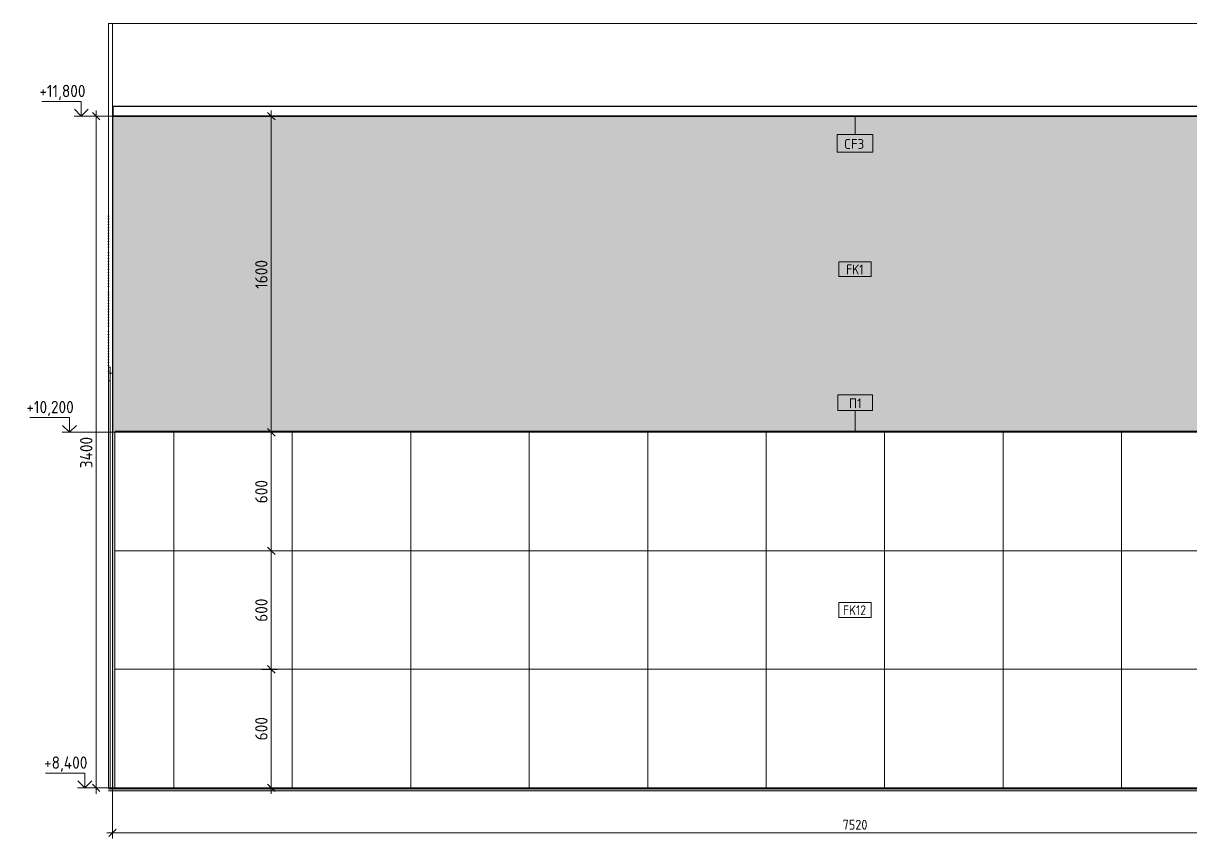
# Model space of a CAD drawing. Header units: millimetres. Extents: x 63201 to 101610, y -2505 to 12270.
# Drawn here: x 81027 to 86934, y 8143 to 12270 of the extents above; entities that cross this region are included whole.
import ezdxf

# ---------------------------------------------------------------- set-up
doc = ezdxf.new("R2010")
doc.units = ezdxf.units.MM
for name, color, linetype, lineweight in [('A-ANNO-DIMS', 7, 'Continuous', 9), ('A-ANNO-DIMS-25', 7, 'Continuous', 9), ('A-CLNG-IDEN', 7, 'Continuous', 9), ('A-DOOR-FRAM-1', 7, 'Continuous', 9), ('A-DOOR-FRAM-2', 7, 'Continuous', 18), ('A-FLOR', 7, 'Continuous', 9), ('A-FLOR-HRAL-IDEN', 7, 'Continuous', 9), ('A-WALL', 7, 'Continuous', 9), ('A-WALL-IDEN', 7, 'Continuous', 9), ('A-WALL-PATT', 7, 'Continuous', 9), ('G-ANNO-DIMS', 7, 'Continuous', 9), ('G-ANNO-DIMS-1', 7, 'Continuous', 20), ('I-WALL', 7, 'Continuous', 9), ('Ограждение', 7, 'Continuous', 9), ('Поручни', 7, 'Continuous', 9)]:
    doc.layers.add(name, color=color, linetype=linetype, lineweight=lineweight)
for name, color, linetype, lineweight, true_color in [('A-CLNG-FNSH-1', 7, 'Continuous', 30, 0x3c3c3c), ('A-FLOR-1', 7, 'Continuous', 9, 0x787878), ('A-FLOR-FNSH-1', 7, 'Continuous', 30, 0x3c3c3c), ('A-WALL-4', 7, 'Continuous', 40, 0x3c3c3c), ('A-WALL-FNSH-3', 7, 'Continuous', 30, 0x3c3c3c), ('I-WALL-1', 7, 'Continuous', 9, 0x787878)]:
    doc.layers.add(name, color=color, linetype=linetype, lineweight=lineweight, true_color=true_color)
doc.styles.add('GOST Common_5', font='GOST_Common.ttf', dxfattribs={"height": 50})
doc.styles.add('GOST Common_6', font='GOST_Common.ttf', dxfattribs={"width": 0.9, "height": 50})
doc.styles.add('ISOCPEUR_2', font='isocpeur.ttf', dxfattribs={"width": 0.9, "height": 62.5})
doc.styles.add('ISOCPEUR_3', font='isocpeur.ttf', dxfattribs={"width": 0.9, "height": 50})
doc.dimstyles.new('ISO-2_0_0_9К_Средний_округл2', dxfattribs={"dimscale": 304.8, "dimtxt": 49.799059, "dimasz": 0.123031, "dimexe": 0.098425, "dimexo": 0, "dimgap": 0, "dimtad": 1, "dimdec": 0, "dimrnd": 10, "dimzin": 0, "dimdsep": 46, "dimtxsty": 'ISOCPEUR_3', "dimblk1": 'OBLIQUE', "dimblk2": 'OBLIQUE', "dimsah": 1, "dimcen": 0.09, "dimdle": 0.098425, "dimazin": 0, "dimtfac": 1, "dimtdec": 4, "dimtix": 1, "dimtmove": 0, "dimatfit": 3, "dimfxl": 1, "dimtvp": 1, "dimtolj": 1, "dimtzin": 0, "dimarcsym": 2})
doc.dimstyles.new('ISO-2_5_0_9К_БОЛЬШОЙ_1', dxfattribs={"dimscale": 304.8, "dimtxt": 62.248823, "dimasz": 0.123031, "dimexe": 0.098425, "dimexo": 0.246063, "dimgap": 0, "dimtad": 1, "dimdec": 0, "dimrnd": 10, "dimzin": 0, "dimdsep": 46, "dimtxsty": 'ISOCPEUR_2', "dimblk1": 'OBLIQUE', "dimblk2": 'OBLIQUE', "dimsah": 1, "dimcen": 0.09, "dimdle": 0.098425, "dimazin": 0, "dimtfac": 1, "dimtdec": 4, "dimtix": 1, "dimtmove": 0, "dimatfit": 3, "dimfxl": 1, "dimtvp": 1, "dimtolj": 1, "dimtzin": 0, "dimarcsym": 2})

# ---------------------------------------------------------------- blocks, each defined once
blk = doc.blocks.new('110_Дверь_СКБ_1Ст_Внутренняя1 - Д-7_л__950x2100h_Туалет-21784696-Развертка 3_11-2')
at = {"layer": 'A-DOOR-FRAM-1'}
for p, q in [((-7680, 8400), (-7680, 10460)), ((-7680, 10460), (-7680, 8400)), ((-7672, 10460), (-7672, 8400))]:
    blk.add_line(p, q, dxfattribs=at)
at = {"layer": 'A-DOOR-FRAM-2'}
for p, q in [((-7672, 10530), (-7680, 10530)), ((-7680, 10530), (-7680, 10460)), ((-7672, 10460), (-7672, 10530)), ((-7680, 10500), (-7680.2, 10500)), ((-7680.2, 10460), (-7680, 10460)), ((-7680, 10460), (-7680, 10500)), ((-7680, 10460), (-7672, 10460))]:
    blk.add_line(p, q, dxfattribs=at)
blk = doc.blocks.new('Ограждение - Ограждение-30308452-Развертка 3_11-2')
at = {"layer": 'Ограждение'}
for points in [[(-7602.5, 10200), (-7602.5, 10206), (-7647.5, 10206), (-7647.5, 10200)], [(-4036.5, 10200), (-197.5, 10200), (-197.5, 10206), (-7602.5, 10206), (-7602.5, 10200), (-4052, 10200)], [(-197.5, 10200), (-152.5, 10200), (-152.5, 10206), (-197.5, 10206)]]:
    blk.add_hatch(color=256, dxfattribs=at).paths.add_polyline_path(points)
at = {"layer": 'Поручни'}
for p, q in [((-7647.5, 10206), (-7647.5, 10200)), ((-7602.5, 10206), (-7647.5, 10206)), ((-7647.5, 10200), (-7602.5, 10200)), ((-7602.5, 10206), (-197.5, 10206)), ((-7602.5, 10200), (-7602.5, 10206)), ((-7602.5, 10200), (-197.5, 10200)), ((-152.5, 10206), (-197.5, 10206)), ((-197.5, 10206), (-197.5, 10200)), ((-197.5, 10200), (-152.5, 10200)), ((-152.5, 10200), (-152.5, 10206))]:
    blk.add_line(p, q, dxfattribs=at)
blk = doc.blocks.new('Высотные отметки - Стрелка_Верх-17668718-Развертка 3_11-2')
at = {"layer": 'G-ANNO-DIMS'}
for p, q in [((-7818.3, 11875), (-8018.3, 11875)), ((-7818.3, 11800), (-7818.3, 11875)), ((-7780.4, 11800), (-7855.4, 11800))]:
    blk.add_line(p, q, dxfattribs=at)
at = {"layer": 'G-ANNO-DIMS-1'}
for q in [(-7853.7, 11835.4), (-7783, 11835.4)]:
    blk.add_line((-7818.3, 11800), q, dxfattribs=at)
blk = doc.blocks.new('DIMBLOCK15-Развертка 3_11-2')
at = {"layer": 'A-ANNO-DIMS-25'}
for p, q in [((81479.5, 10200), (81479.5, 8143)), ((81479.5, 8173), (81479.5, 10200)), ((88999.5, 10200), (88999.5, 8143)), ((88999.5, 8173), (88999.5, 10200)), ((81449.5, 8173), (89029.5, 8173))]:
    blk.add_line(p, q, dxfattribs=at)
at = {"layer": 'A-ANNO-DIMS-25', "lineweight": 20}
for p, q in [((81479.5, 8173), (81460.7, 8154.2)), ((81479.5, 8173), (81498.2, 8191.7)), ((88999.5, 8173), (88980.7, 8154.2)), ((88999.5, 8173), (89018.2, 8191.7))]:
    blk.add_line(p, q, dxfattribs=at)
at = {"layer": 'A-ANNO-DIMS-25', "color": 0, "insert": (85176.3, 8238.3), "char_height": 50, "width": 151.696, "attachment_point": 1, "line_spacing_factor": 1.149209, "style": 'ISOCPEUR_3'}
blk.add_mtext('7520', dxfattribs=at)
blk = doc.blocks.new('_Oblique')
at = {"color": 0, "linetype": 'ByBlock', "lineweight": -2}
blk.add_line((-0.5, -0.5), (0.5, 0.5), dxfattribs=at)
blk = doc.blocks.new('DIMBLOCK16-Развертка 3_11-2')
at = {"layer": 'A-ANNO-DIMS-25', "lineweight": 20}
for p, q in [((82283.3, 11800), (82264.6, 11818.8)), ((82283.3, 11800), (82302.1, 11781.2)), ((82283.3, 10200), (82264.6, 10218.8)), ((82283.3, 10200), (82302.1, 10181.2))]:
    blk.add_line(p, q, dxfattribs=at)
at = {"layer": 'A-ANNO-DIMS-25'}
for p, q in [((82283.3, 11830), (82283.3, 10170)), ((82234.8, 11800), (82313.3, 11800)), ((82283.3, 11800), (82234.8, 11800)), ((82234.8, 10200), (82313.3, 10200)), ((82283.3, 10200), (82234.8, 10200))]:
    blk.add_line(p, q, dxfattribs=at)
at = {"layer": 'A-ANNO-DIMS-25', "color": 0, "insert": (82201.7, 10926.4), "char_height": 62.5, "width": 176.691, "attachment_point": 1, "rotation": 90, "line_spacing_factor": 1.149209, "style": 'ISOCPEUR_2'}
blk.add_mtext('1600', dxfattribs=at)
blk = doc.blocks.new('DIMBLOCK17-Развертка 3_11-2')
at = {"layer": 'A-ANNO-DIMS-25', "lineweight": 20}
for p, q in [((82283.3, 10200), (82264.6, 10218.8)), ((82283.3, 10200), (82302.1, 10181.2)), ((82283.3, 9600), (82264.6, 9618.8)), ((82283.3, 9600), (82302.1, 9581.3))]:
    blk.add_line(p, q, dxfattribs=at)
at = {"layer": 'A-ANNO-DIMS-25'}
for p, q in [((82283.3, 10230), (82283.3, 9600)), ((82234.8, 10200), (82313.3, 10200)), ((82283.3, 10200), (82234.8, 10200)), ((82234.8, 9600), (82313.3, 9600)), ((82283.3, 9600), (82234.8, 9600))]:
    blk.add_line(p, q, dxfattribs=at)
at = {"layer": 'A-ANNO-DIMS-25', "color": 0, "insert": (82201.7, 9840.7), "char_height": 62.5, "width": 142.215, "attachment_point": 1, "rotation": 90, "line_spacing_factor": 1.149209, "style": 'ISOCPEUR_2'}
blk.add_mtext('600', dxfattribs=at)
blk = doc.blocks.new('DIMBLOCK18-Развертка 3_11-2')
at = {"layer": 'A-ANNO-DIMS-25'}
for p, q in [((82234.8, 9600), (82313.3, 9600)), ((82283.3, 9600), (82234.8, 9600)), ((82283.3, 9600), (82283.3, 8970)), ((82234.8, 9000), (82313.3, 9000)), ((82283.3, 9000), (82234.8, 9000))]:
    blk.add_line(p, q, dxfattribs=at)
at = {"layer": 'A-ANNO-DIMS-25', "lineweight": 20}
for p, q in [((82283.3, 9600), (82264.6, 9618.8)), ((82283.3, 9600), (82302.1, 9581.3)), ((82283.3, 9000), (82264.6, 9018.8)), ((82283.3, 9000), (82302.1, 8981.3))]:
    blk.add_line(p, q, dxfattribs=at)
at = {"layer": 'A-ANNO-DIMS-25', "color": 0, "insert": (82201.7, 9240.7), "char_height": 62.5, "width": 142.215, "attachment_point": 1, "rotation": 90, "line_spacing_factor": 1.149209, "style": 'ISOCPEUR_2'}
blk.add_mtext('600', dxfattribs=at)
blk = doc.blocks.new('М_потолков - Марка_ Имя типа-25382930-Развертка 3_11-2')
at = {"layer": 'A-CLNG-IDEN'}
for p, q in [((-3809.4, 11706.9), (-3990.6, 11706.9)), ((-3990.6, 11706.9), (-3990.6, 11617.5)), ((-3809.4, 11617.5), (-3809.4, 11706.9)), ((-3990.6, 11617.5), (-3809.4, 11617.5))]:
    blk.add_line(p, q, dxfattribs=at)
blk = doc.blocks.new('М_стена_0001 - Типоразмер_без рамки-25382661-Развертка 3_11-2')
at = {"layer": 'A-WALL-IDEN'}
for p, q in [((-3818.6, 11063.1), (-3981.8, 11063.1)), ((-3981.8, 11063.1), (-3981.8, 10988.1)), ((-3818.6, 10988.1), (-3818.6, 11063.1)), ((-3981.8, 10988.1), (-3818.6, 10988.1))]:
    blk.add_line(p, q, dxfattribs=at)
blk = doc.blocks.new('DIMBLOCK20-Развертка 3_11-2')
at = {"layer": 'A-ANNO-DIMS-25'}
for p, q in [((82234.8, 9000), (82313.3, 9000)), ((82283.3, 9000), (82234.8, 9000)), ((82283.3, 9030), (82283.3, 8370)), ((82234.8, 8400), (82313.3, 8400)), ((82283.3, 8400), (82234.8, 8400))]:
    blk.add_line(p, q, dxfattribs=at)
at = {"layer": 'A-ANNO-DIMS-25', "lineweight": 20}
for p, q in [((82283.3, 9000), (82264.6, 9018.8)), ((82283.3, 9000), (82302.1, 8981.3)), ((82283.3, 8400), (82264.6, 8418.7)), ((82283.3, 8400), (82302.1, 8381.2))]:
    blk.add_line(p, q, dxfattribs=at)
at = {"layer": 'A-ANNO-DIMS-25', "color": 0, "insert": (82201.7, 8640.7), "char_height": 62.5, "width": 142.215, "attachment_point": 1, "rotation": 90, "line_spacing_factor": 1.149209, "style": 'ISOCPEUR_2'}
blk.add_mtext('600', dxfattribs=at)
blk = doc.blocks.new('М_ограждение - Типоразмер-25387795-Развертка 3_11-2')
at = {"layer": 'A-FLOR-HRAL-IDEN'}
for p, q in [((-3812.5, 10389.4), (-3987.5, 10389.4)), ((-3987.5, 10389.4), (-3987.5, 10310.5)), ((-3812.5, 10310.5), (-3812.5, 10389.4)), ((-3987.5, 10310.5), (-3812.5, 10310.5))]:
    blk.add_line(p, q, dxfattribs=at)
blk = doc.blocks.new('DIMBLOCK22-Развертка 3_11-2')
at = {"layer": 'A-ANNO-DIMS-25', "lineweight": 20}
for p, q in [((81396.5, 11800), (81377.8, 11818.8)), ((81396.5, 11800), (81415.3, 11781.2)), ((81396.5, 8400), (81377.8, 8418.7)), ((81396.5, 8400), (81415.3, 8381.2))]:
    blk.add_line(p, q, dxfattribs=at)
at = {"layer": 'A-ANNO-DIMS-25'}
for p, q in [((81396.5, 8370), (81396.5, 11830)), ((81405.5, 11800), (81366.5, 11800)), ((81396.5, 11800), (81384.5, 11800)), ((81384.5, 8400), (81426.5, 8400)), ((81396.5, 8400), (81384.5, 8400))]:
    blk.add_line(p, q, dxfattribs=at)
at = {"layer": 'A-ANNO-DIMS-25', "color": 0, "insert": (81314.9, 10018), "char_height": 62.5, "width": 196.802, "attachment_point": 1, "rotation": 90, "line_spacing_factor": 1.149209, "style": 'ISOCPEUR_2'}
blk.add_mtext('3400', dxfattribs=at)

msp = doc.modelspace()

# ---------------------------------------------------------------- hatches: boundary and pattern name
at = {"layer": 'A-FLOR-1'}
h = msp.add_hatch(dxfattribs=at)
h.set_pattern_fill('FP_15', color=256, style=0, pattern_type=2)
h.set_pattern_definition([(45, (89139.467, 0), (-18.85854, 18.85854), [26.67, -4.445, 0.889, -4.445]), (45, (89139.467, 18.847), (-18.85854, 18.85854), []), (50, (89139.467, 0), (31.882273, -2.78904), [3.334, -36.671]), (355, (89139.467, 0), (-6.16744, 33.43476), [2.667, -29.337]), (100.451, (89142.124, -0.232), (25.71478, 30.64491), [2.833, -31.166]), (46.184, (89139.467, 8.89), (47.43861, -7.35742), [5.001, -55.007]), (96.636, (89143.42, 8.277), (41.54552, 43.30015), [4.25, -46.749]), (351.184, (89139.467, 8.89), (41.54594, 43.29915), [4, -44.005]), (21, (89143.912, 6.667), (26.53271, -17.896184), [3.334, -36.671]), (326, (89143.912, 6.667), (10.81533, 32.23273), [2.667, -29.337]), (71.451, (89146.123, 5.176), (37.3476, 14.33587), [2.833, -31.166]), (37.5, (89139.467, 0), (0.540908, 14.797043), [0.8382, -28.143, 0.8382, -28.943, -29.448]), (37.5, (89139.467, 0), (0.540908, 14.797043), [-58.763, 0.8382, -28.61]), (7.5, (89139.467, 0), (11.693745, 17.531323), [0.8382, -16.142, 0.8382, -27.476, -11.224]), (7.5, (89139.467, 0), (11.693745, 17.531323), [-45.295, 0.8382, -10.385]), (327.5, (89129.555, 0), (23.728552, -1.002312), [0.8382, -10.274, 0.8382, -33.833, -46.006]), (327.5, (89129.555, 0), (23.728552, -1.002312), [-45.783, 0.8382, -45.168]), (317.5, (89125.11, 0), (25.92281, 4.44989), [0.8382, -13.608, 0.8382, -22.187, -32.671]), (317.5, (89125.11, 0), (25.92281, 4.44989), [-37.471, 0.8382, -31.833])])
h.paths.add_polyline_path([(84684.3, 8385), (88644.6, 8385), (88607.1, 8395), (81459.2, 8395), (81459.5, 8385), (84653.3, 8385)])
h.paths.add_polyline_path([(89039.5, 8385), (89039.5, 8395), (88723.7, 8395), (88723.7, 8385), (89025.8, 8385)])
at = {"layer": 'A-WALL-PATT'}
msp.add_hatch(color=256, dxfattribs=at).paths.add_polyline_path([(81480.5, 10200), (81492, 10200), (81492, 10206), (88987, 10206), (88987, 10200), (88998.5, 10200.3), (88998.5, 11800), (81480.5, 11800), (81480.5, 10327.7)])
h = msp.add_hatch(dxfattribs=at)
h.set_pattern_fill('FP_19', color=256, style=0, pattern_type=2)
h.set_pattern_definition([(90, (88988.97, 8400), (-600, 4e-14), []), (180, (88988.97, 8400), (-7e-14, -600), [])])
h.paths.add_polyline_path([(81490.5, 8400), (88389, 8400), (88389, 9000), (88722.6, 9000), (88722.6, 9170), (88738.6, 9170), (88738.6, 9000), (88791.5, 9000), (88791.5, 9030), (88809.5, 9030), (88809.5, 9012.5), (88855.5, 9012.5), (88855.5, 9030), (88873.5, 9030), (88873.5, 9012.5), (88937.5, 9012.5), (88937.5, 9030), (88955.5, 9030), (88955.5, 9000), (88988.5, 9000), (88988.5, 9204), (88722.6, 9204), (88722.6, 9220), (88988.5, 9220), (88988.5, 10200), (81490.5, 10200), (81490.5, 8627.8)])
at = {"layer": 'I-WALL'}
msp.add_hatch(color=256, dxfattribs=at).paths.add_polyline_path([(81490.5, 8400), (81490.5, 10200), (81479.5, 10200), (81479.5, 8400)])
at = {"layer": 'I-WALL-1'}
h = msp.add_hatch(dxfattribs=at)
h.set_pattern_fill('FP_17', color=256, style=0, pattern_type=2)
h.set_pattern_definition([(45, (89139.467, 0), (-14.25598, 14.25598), []), (45, (89153.723, 0), (-14.25598, 14.25598), [25.202, -5.04, 0.8382, -4.202])])
h.paths.add_polyline_path([(81459.2, 10500), (81459.5, 10500), (81459.2, 11299.1)])

# ---------------------------------------------------------------- linework, layer by layer
at = {"layer": 'A-CLNG-FNSH-1'}
for p, q in [((88998.5, 11850), (81480.5, 11850)), ((81480.5, 11850), (81480.5, 11800)), ((88998.5, 11801), (81480.5, 11801)), ((81480.5, 11800), (88998.5, 11800))]:
    msp.add_line(p, q, dxfattribs=at)
at = {"layer": 'A-CLNG-IDEN'}
msp.add_line((85239.5, 11800), (85239.5, 11706.9), dxfattribs=at)
at = {"layer": 'A-FLOR'}
for p, q in [((81459.2, 12270), (89239.5, 12270)), ((88588.5, 8400), (81459.2, 8400)), ((81459.2, 8385), (88644.4, 8385))]:
    msp.add_line(p, q, dxfattribs=at)
at = {"layer": 'A-FLOR-FNSH-1'}
msp.add_line((88607.1, 8395), (81459.2, 8395), dxfattribs=at)
at = {"layer": 'A-FLOR-HRAL-IDEN'}
msp.add_line((85239.5, 10206), (85239.5, 10307), dxfattribs=at)
at = {"layer": 'A-WALL'}
msp.add_line((81459.5, 10500), (81459.5, 12270), dxfattribs=at)
at = {"layer": 'A-WALL-4'}
for p, q in [((81459.5, 12270), (81459.5, 12270.5)), ((81459.2, 10500), (81459.5, 10500))]:
    msp.add_line(p, q, dxfattribs=at)
at = {"layer": 'A-WALL-FNSH-3'}
for p, q in [((81479.5, 11850), (81479.5, 10500)), ((81480.5, 11850), (81479.5, 11850)), ((81480.5, 10500), (81480.5, 11800)), ((81479.5, 10500), (81480.5, 10500))]:
    msp.add_line(p, q, dxfattribs=at)
at = {"layer": 'G-ANNO-DIMS'}
for p, q in [((81366.4, 11800), (81321.1, 11800)), ((81637.1, 11800), (81366.4, 11800)), ((81613.3, 10200), (81260.7, 10200)), ((81363.6, 8400), (81338.9, 8400)), ((81613.7, 8400), (81363.6, 8400))]:
    msp.add_line(p, q, dxfattribs=at)
at = {"layer": 'I-WALL'}
for p, q in [((81479.5, 11850), (81479.5, 12270)), ((81459.5, 10500), (81479.5, 10500)), ((81479.5, 10500), (81479.5, 8400)), ((81480.5, 10500), (81480.5, 10200)), ((81479.5, 10200), (81492, 10200)), ((81490.5, 10200), (81490.5, 8400))]:
    msp.add_line(p, q, dxfattribs=at)

# ---------------------------------------------------------------- block references
at = {"layer": 'A-CLNG-IDEN'}
msp.add_blockref('М_потолков - Марка_ Имя типа-25382930-Развертка 3_11-2', (89139.5, 0), dxfattribs=at)
at = {"layer": 'A-DOOR-FRAM-1'}
msp.add_blockref('110_Дверь_СКБ_1Ст_Внутренняя1 - Д-7_л__950x2100h_Туалет-21784696-Развертка 3_11-2', (89139.5, 0), dxfattribs=at)
at = {"layer": 'A-FLOR-HRAL-IDEN'}
msp.add_blockref('М_ограждение - Типоразмер-25387795-Развертка 3_11-2', (89139.5, 0), dxfattribs=at)
at = {"layer": 'A-WALL-IDEN'}
for p in [(89139.5, 0), (89139.5, -1725)]:
    msp.add_blockref('М_стена_0001 - Типоразмер_без рамки-25382661-Развертка 3_11-2', p, dxfattribs=at)
at = {"layer": 'G-ANNO-DIMS'}
for p in [(89139.5, 0), (89079, -1600), (89157.3, -3400)]:
    msp.add_blockref('Высотные отметки - Стрелка_Верх-17668718-Развертка 3_11-2', p, dxfattribs=at)
at = {"layer": 'Поручни'}
msp.add_blockref('Ограждение - Ограждение-30308452-Развертка 3_11-2', (89139.5, 0), dxfattribs=at)

# ---------------------------------------------------------------- texts
at = {"layer": 'A-CLNG-IDEN', "insert": (85183.8, 11684.8), "char_height": 50, "width": 130.274, "attachment_point": 1, "style": 'GOST Common_5'}
msp.add_mtext('CF3', dxfattribs=at)
at = {"layer": 'A-FLOR-HRAL-IDEN', "char_height": 50, "attachment_point": 1, "style": 'GOST Common_5'}
for s, insert, width in [('\\fGOST Common|b0|i0|c204|p34|;П', (85208.2, 10371.9), 50.105), ('\\fGOST Common|b0|i0|c204|p34|;1', (85249.6, 10371.9), 30.063)]:
    msp.add_mtext(s, dxfattribs=dict(at, insert=insert, width=width))
at = {"layer": 'A-WALL-IDEN', "char_height": 50, "attachment_point": 1, "style": 'GOST Common_6'}
for s, insert, width in [('FK1', (85194.4, 11049.5), 111.835), ('FK12', (85178.1, 9324.5), 151.519)]:
    msp.add_mtext(s, dxfattribs=dict(at, insert=insert, width=width))

# ---------------------------------------------------------------- dimensions: what is measured, and where the dimension line sits
at = {"layer": 'A-ANNO-DIMS'}
for base, p1, p2, override, picture, middle in [((82283.3, 10200), (82309.8, 11800), (82309.8, 10200), {"dimpost": '<>', "dimfxl": 1600}, 'DIMBLOCK16-Развертка 3_11-2', (82252.1, 11000)), ((82283.3, 9600), (82309.8, 10200), (82309.8, 9600), {"dimpost": '<>', "dimfxl": 600}, 'DIMBLOCK17-Развертка 3_11-2', (82252.1, 9900)), ((82283.3, 9000), (82309.8, 9600), (82309.8, 9000), {"dimpost": '<>', "dimfxl": 600}, 'DIMBLOCK18-Развертка 3_11-2', (82252.1, 9300)), ((82283.3, 8400), (82309.8, 9000), (82309.8, 8400), {"dimpost": '<>', "dimfxl": 600}, 'DIMBLOCK20-Развертка 3_11-2', (82252.1, 8700))]:
    dim = msp.add_linear_dim(base=base, p1=p1, p2=p2, angle=90, dimstyle='ISO-2_5_0_9К_БОЛЬШОЙ_1', override=override, dxfattribs=at)
    dim.commit()
    dim.dimension.update_dxf_attribs({"geometry": picture, "text_midpoint": middle})
dim = msp.add_linear_dim(base=(88999.5, 8173), p1=(81479.5, 10200), p2=(88999.5, 10200), dimstyle='ISO-2_0_0_9К_Средний_округл2', override={"dimpost": '<>', "dimfxl": 7520.000005}, dxfattribs=at)
dim.commit()
dim.dimension.update_dxf_attribs({"geometry": 'DIMBLOCK15-Развертка 3_11-2', "text_midpoint": (85239.5, 8198)})

# ---------------------------------------------------------------- next in the draw order: texts
at = {"layer": 'G-ANNO-DIMS', "char_height": 62.5, "attachment_point": 1, "line_spacing_factor": 1.149209, "style": 'ISOCPEUR_2', "bg_fill": 3, "box_fill_scale": 1.25, "bg_fill_color": 256, "bg_fill_true_color": 13158600, "bg_fill_transparency": 0}
for s, insert, width in [('+11,800', (81108.8, 11959.2), 275.62), ('+8,400', (81132.5, 8559.2), 261.428)]:
    msp.add_mtext(s, dxfattribs=dict(at, insert=insert, width=width))

# ---------------------------------------------------------------- next in the draw order: dimensions: what is measured, and where the dimension line sits
at = {"layer": 'A-ANNO-DIMS'}
dim = msp.add_linear_dim(base=(81396.5, 11800), p1=(81459.5, 8400), p2=(81480.5, 11800), angle=90, dimstyle='ISO-2_5_0_9К_БОЛЬШОЙ_1', override={"dimpost": '<>', "dimfxl": 3400.064852}, dxfattribs=at)
dim.commit()
dim.dimension.update_dxf_attribs({"geometry": 'DIMBLOCK22-Развертка 3_11-2', "text_midpoint": (81365.3, 10100)})

# ---------------------------------------------------------------- next in the draw order: texts
at = {"layer": 'G-ANNO-DIMS', "insert": (81043.1, 10359.2), "char_height": 62.5, "width": 288.318, "attachment_point": 1, "line_spacing_factor": 1.149209, "style": 'ISOCPEUR_2', "bg_fill": 3, "box_fill_scale": 1.25, "bg_fill_color": 256, "bg_fill_true_color": 13158600, "bg_fill_transparency": 0}
msp.add_mtext('+10,200', dxfattribs=at)

doc.saveas('drawing.dxf')
